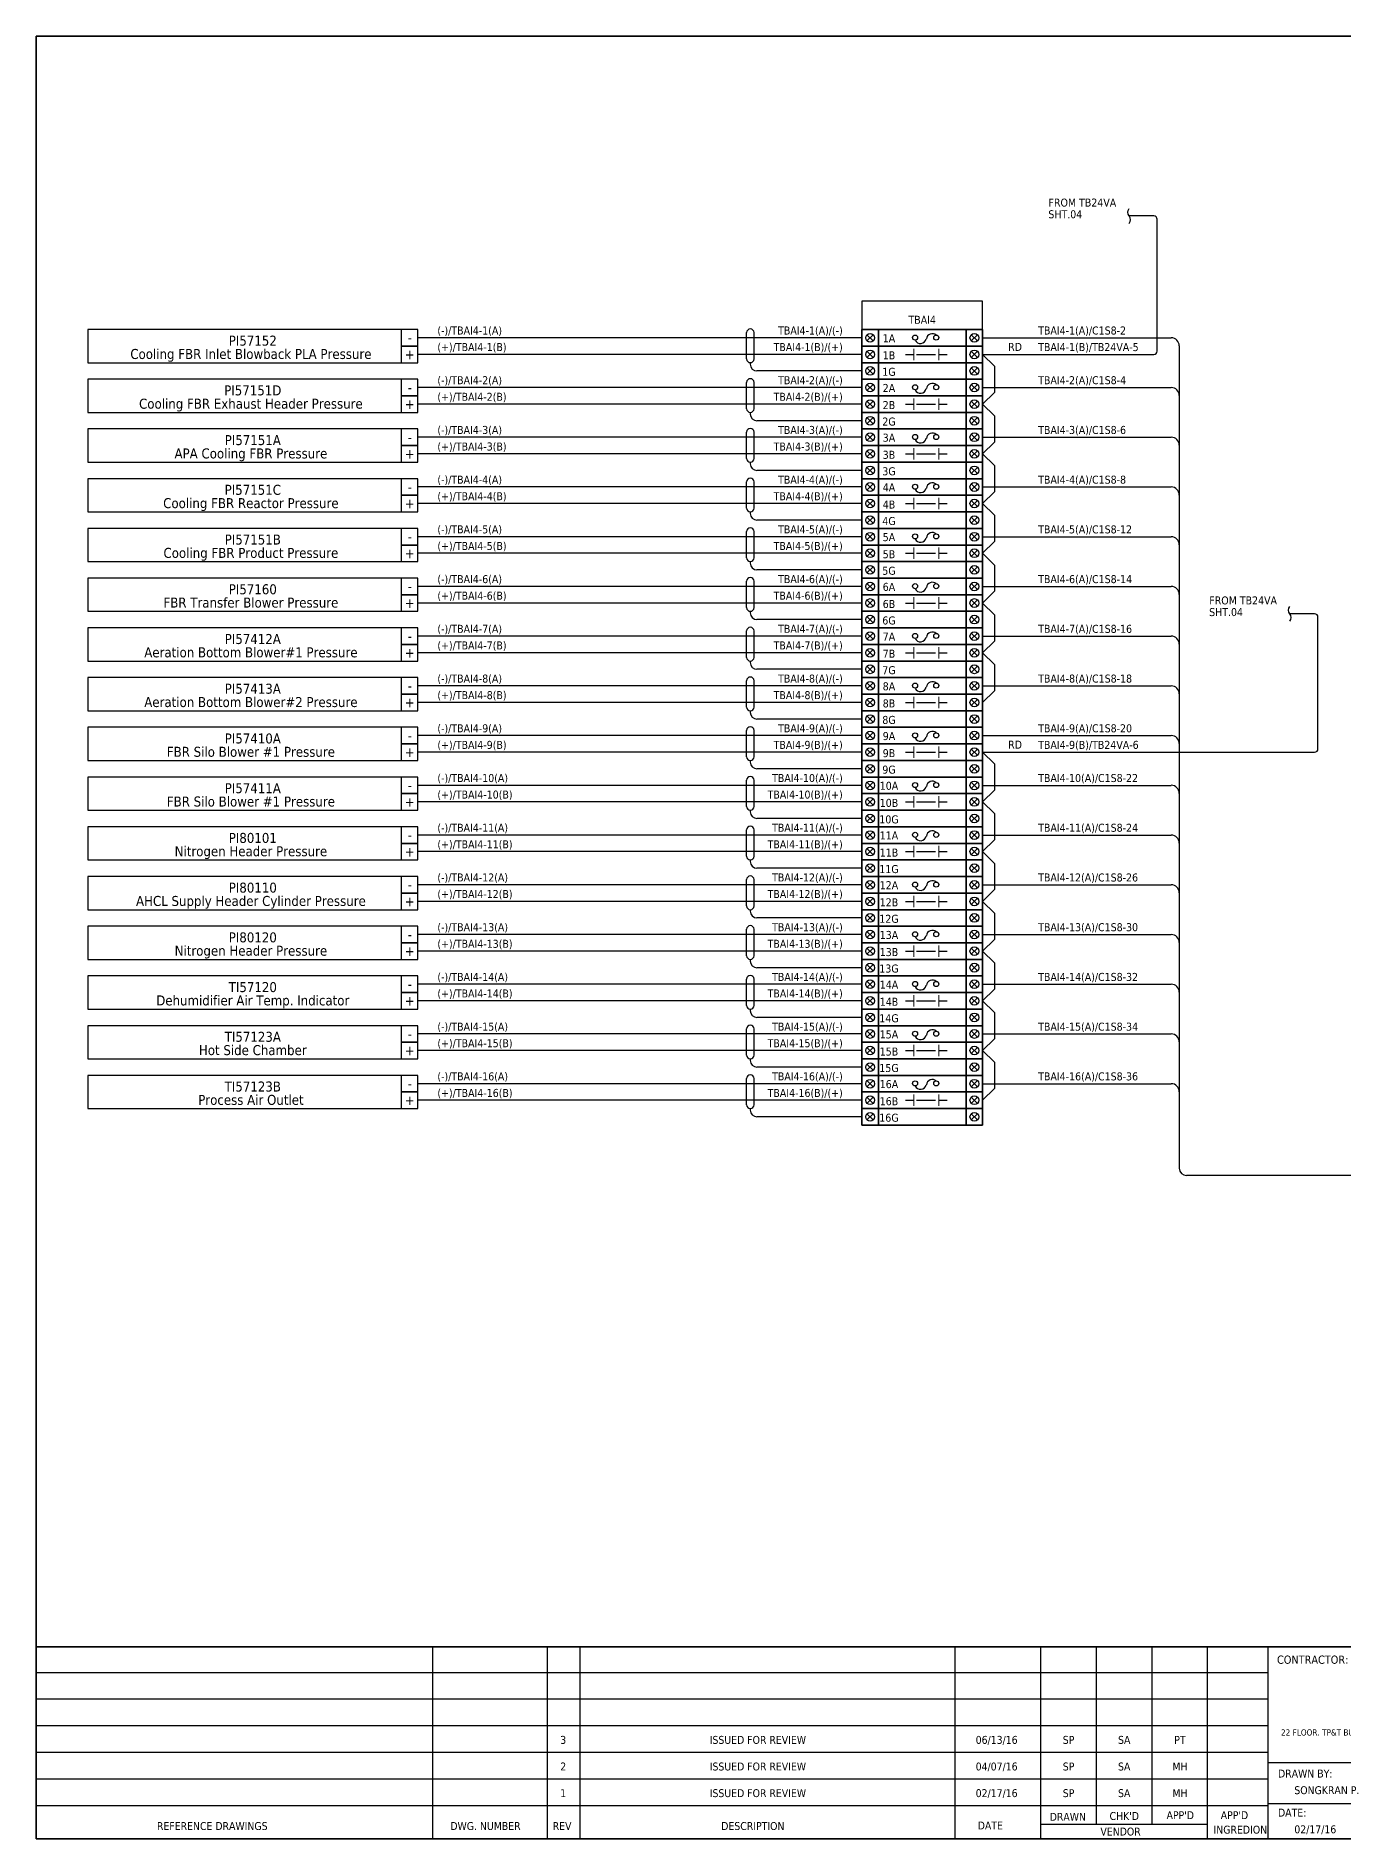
# Model space of a CAD drawing. Header units: millimetres. Extents: x 0 to 1792788, y -13 to 262234.
# Drawn here: x 792796 to 842639, y 184506 to 253193 of the extents above; entities that cross this region are included whole.
import ezdxf
from ezdxf.enums import TextEntityAlignment as Align

# ---------------------------------------------------------------- set-up
doc = ezdxf.new("R2010")
doc.units = ezdxf.units.MM
for name, color, linetype, lineweight in [('GT_1', 9, 'Continuous', 25), ('HELPPOINT', 7, 'Continuous', 25), ('MEMBER', 7, 'Continuous', 25), ('power', 7, 'Continuous', 25)]:
    doc.layers.add(name, color=color, linetype=linetype, lineweight=lineweight)
doc.styles.add('Tahoma', font='')
doc.styles.get('Tahoma').set_extended_font_data('Tahoma')

# ---------------------------------------------------------------- blocks, each defined once
blk = doc.blocks.new('TPA')
at = {"layer": 'GT_1', "color": 4, "ltscale": 25.4}
for p, q in [((14309938, 12749437), (14309938, 12757755)), ((14314900, 12749437), (14314900, 12757755)), ((14316319, 12749437), (14316319, 12757755)), ((14332560, 12749437), (14332560, 12757755)), ((14336263, 12749437), (14336263, 12757755)), ((14338674, 12750067), (14338674, 12757755)), ((14341086, 12750068), (14341086, 12757756)), ((14343490, 12749437), (14343490, 12757755)), ((14346116, 12749437), (14346116, 12757755)), ((14346116, 12756634), (14292753, 12756634)), ((14346116, 12755485), (14292753, 12755485)), ((14346116, 12754332), (14292753, 12754332)), ((14346116, 12753180), (14292753, 12753180)), ((14368833, 12752737), (14346116, 12752737)), ((14346116, 12752028), (14292753, 12752028)), ((14346114, 12750875), (14292753, 12750875)), ((14368833, 12750964), (14346116, 12750964)), ((14343490, 12750067), (14336263, 12750067))]:
    blk.add_line(p, q, dxfattribs=at)
at = {"layer": 'HELPPOINT', "color": 4, "lineweight": 35, "ltscale": 25.4}
for p, q in [((14292753, 12749437), (14292753, 12827491)), ((14292753, 12827491), (14405128, 12827491)), ((14292753, 12749437), (14292753, 12827491)), ((14292753, 12827491), (14405128, 12827491)), ((14405128, 12749437), (14292753, 12749437)), ((14405128, 12749437), (14292753, 12749437))]:
    blk.add_line(p, q, dxfattribs=at)
at = {"layer": 'MEMBER', "color": 4, "lineweight": 35, "ltscale": 25.4}
blk.add_line((14292753, 12757755), (14405128, 12757755), dxfattribs=at)
blk.add_line((14292753, 12757755), (14405128, 12757755), dxfattribs=at)
at = {"color": 4, "insert": (14367280, 12754629), "char_height": 268.15, "attachment_point": 3, "style": 'Tahoma'}
blk.add_mtext('ROCKWELL AUTOMATION THAI CO.,LTD.\\P22 FLOOR. TP&T BUILDING. 1 VIBHAVADEE 19, VIBHAVADEE-RANGSIT RD. CHATUCHAK, CHATUCHAK, BANGKOK 10900 THAILAND\\PTEL +66 (0) 2936-1500 FAX +66 (0) 2936-1511', dxfattribs=at)
at = {"layer": 'MEMBER', "color": 4, "style": 'Tahoma'}
for s, height, p in [('CONTRACTOR:', 356.48, (14346493, 12757021)), ('DRAWN BY:', 342.8, (14346536, 12752097)), ('SONGKRAN P.', 342.77, (14347243, 12751377)), ('REFERENCE DRAWINGS', 342.77, (14297988, 12749826)), ('DWG. NUMBER', 342.77, (14310694, 12749826)), ('REV', 342.8, (14315126, 12749826)), ('DESCRIPTION', 342.77, (14322425, 12749826)), ('DATE', 342.8, (14333532, 12749847)), ('DRAWN', 342.8, (14336649, 12750224)), ("CHK'D", 342.8, (14339241, 12750260)), ("APP'D", 342.8, (14341710, 12750294)), ("APP'D", 342.8, (14344056, 12750294)), ('DATE:', 342.8, (14346536, 12750407)), ('02/17/16', 342.8, (14347243, 12749683)), ('VENDOR', 342.8, (14338846, 12749586)), ('INGREDION', 342.8, (14343744, 12749668))]:
    blk.add_text(s, height=height, dxfattribs=at).set_placement(p)
for s, height, p in [('3', 343, (14315582, 12753726)), ('ISSUED FOR REVIEW', 342.77, (14324013, 12753726)), ('06/13/16', 342.8, (14334352, 12753726)), ('SP', 342.8, (14337466, 12753726)), ('SA', 342.8, (14339877, 12753726)), ('PT', 342.8, (14342288, 12753726)), ('2', 343, (14315582, 12752574)), ('ISSUED FOR REVIEW', 342.77, (14324013, 12752574)), ('04/07/16', 342.8, (14334352, 12752574)), ('SP', 342.8, (14337466, 12752574)), ('SA', 342.8, (14339877, 12752574)), ('MH', 342.8, (14342288, 12752574)), ('1', 343, (14315582, 12751421)), ('ISSUED FOR REVIEW', 342.77, (14324013, 12751421)), ('02/17/16', 342.8, (14334352, 12751421)), ('SP', 342.8, (14337466, 12751421)), ('SA', 342.8, (14339877, 12751421)), ('MH', 342.8, (14342288, 12751421))]:
    blk.add_text(s, height=height, dxfattribs=at).set_placement(p, align=Align.MIDDLE_CENTER)

msp = doc.modelspace()

# ---------------------------------------------------------------- linework, layer by layer
at = {"color": 1, "ltscale": 25.4}
for p, q in [((835397, 246338), (834451, 246338)), ((835524, 241192), (835524, 246211)), ((824697, 241814), (824462, 241579)), ((824462, 241814), (824697, 241579)), ((828436, 241814), (828671, 241579)), ((828671, 241814), (828436, 241579)), ((828869, 241065), (835397, 241065)), ((828869, 241065), (829316, 240619)), ((829316, 240619), (829316, 239617)), ((824697, 239920), (824462, 239685)), ((824462, 239920), (824697, 239685)), ((828436, 239920), (828671, 239685)), ((828671, 239920), (828436, 239685)), ((828869, 239171), (829316, 239617)), ((828869, 239171), (829316, 238724)), ((829316, 238724), (829316, 237723)), ((824697, 238025), (824462, 237790)), ((824462, 238025), (824697, 237790)), ((828436, 238025), (828671, 237790)), ((828671, 238025), (828436, 237790)), ((828869, 237276), (829316, 237723)), ((828869, 237276), (829316, 236830)), ((829316, 236830), (829316, 235828)), ((824697, 236131), (824462, 235896)), ((824462, 236131), (824697, 235896)), ((828436, 236131), (828671, 235896)), ((828671, 236131), (828436, 235896)), ((828869, 235382), (829316, 235828)), ((828869, 235382), (829316, 234935)), ((829316, 234935), (829316, 233934)), ((824697, 234236), (824462, 234001)), ((824462, 234236), (824697, 234001)), ((828436, 234236), (828671, 234001)), ((828671, 234236), (828436, 234001)), ((828869, 233487), (829316, 233934)), ((828869, 233487), (829316, 233041)), ((829316, 233041), (829316, 232039)), ((824697, 232342), (824462, 232107)), ((824462, 232342), (824697, 232107)), ((828436, 232342), (828671, 232107)), ((828671, 232342), (828436, 232107)), ((828869, 231593), (829316, 232039)), ((828869, 231593), (829316, 231146)), ((829316, 231146), (829316, 230145)), ((841523, 231182), (840577, 231182)), ((841650, 226036), (841650, 231055)), ((824697, 230447), (824462, 230212)), ((824462, 230447), (824697, 230212)), ((828436, 230447), (828671, 230212)), ((828671, 230447), (828436, 230212)), ((828869, 229698), (829316, 230145)), ((828869, 229698), (829316, 229252)), ((829316, 229252), (829316, 228250)), ((824697, 228553), (824462, 228318)), ((824462, 228553), (824697, 228318)), ((828436, 228553), (828671, 228318)), ((828671, 228553), (828436, 228318)), ((828869, 227804), (829316, 228250)), ((824697, 226658), (824462, 226423)), ((824462, 226658), (824697, 226423)), ((828436, 226658), (828671, 226423)), ((828671, 226658), (828436, 226423)), ((828869, 225909), (829316, 225463)), ((828869, 225909), (841523, 225909)), ((829316, 225463), (829316, 224462)), ((824697, 224764), (824462, 224529)), ((824462, 224764), (824697, 224529)), ((828436, 224764), (828671, 224529)), ((828671, 224764), (828436, 224529)), ((828869, 224015), (829316, 224462)), ((828869, 224015), (829316, 223568)), ((829316, 223568), (829316, 222567)), ((824697, 222870), (824462, 222635)), ((824462, 222870), (824697, 222635)), ((828436, 222870), (828671, 222635)), ((828671, 222870), (828436, 222635)), ((828869, 222121), (829316, 222567)), ((828869, 222121), (829316, 221674)), ((829316, 221674), (829316, 220673)), ((824697, 220975), (824462, 220740)), ((824462, 220975), (824697, 220740)), ((828436, 220975), (828671, 220740)), ((828671, 220975), (828436, 220740)), ((828869, 220226), (829316, 220673)), ((828869, 220226), (829316, 219780)), ((829316, 219780), (829316, 218778)), ((824697, 219081), (824462, 218846)), ((824462, 219081), (824697, 218846)), ((828436, 219081), (828671, 218846)), ((828671, 219081), (828436, 218846)), ((828869, 218332), (829316, 218778)), ((828869, 218332), (829316, 217885)), ((829316, 217885), (829316, 216884)), ((824697, 217186), (824462, 216951)), ((824462, 217186), (824697, 216951)), ((828436, 217186), (828671, 216951)), ((828671, 217186), (828436, 216951)), ((828869, 216437), (829316, 216884)), ((828869, 216437), (829316, 215991)), ((829316, 215991), (829316, 214989)), ((824697, 215292), (824462, 215057)), ((824462, 215292), (824697, 215057)), ((828436, 215292), (828671, 215057)), ((828671, 215292), (828436, 215057)), ((828869, 214543), (829316, 214989)), ((828869, 214543), (829316, 214096)), ((829316, 214096), (829316, 213095)), ((824697, 213397), (824462, 213162)), ((824462, 213397), (824697, 213162)), ((828436, 213397), (828671, 213162)), ((828671, 213397), (828436, 213162)), ((828869, 212648), (829316, 213095))]:
    msp.add_line(p, q, dxfattribs=at)
at = {"color": 3, "ltscale": 25.4}
for p, q in [((820156, 241894), (820156, 240890)), ((820017, 240750), (820017, 240688)), ((824264, 240434), (820271, 240434)), ((824697, 240551), (824462, 240316)), ((824462, 240551), (824697, 240316)), ((828436, 240551), (828671, 240316)), ((828671, 240551), (828436, 240316)), ((820156, 240000), (820156, 238995)), ((820017, 238855), (820017, 238793)), ((824264, 238539), (820271, 238539)), ((824697, 238657), (824462, 238422)), ((824462, 238657), (824697, 238422)), ((828436, 238657), (828671, 238422)), ((828671, 238657), (828436, 238422)), ((820156, 238105), (820156, 237101)), ((820017, 236961), (820017, 236899)), ((824264, 236645), (820271, 236645)), ((824697, 236762), (824462, 236527)), ((824462, 236762), (824697, 236527)), ((828436, 236762), (828671, 236527)), ((828671, 236762), (828436, 236527)), ((820156, 236211), (820156, 235206)), ((820017, 235066), (820017, 235004)), ((820156, 234316), (820156, 233312)), ((824264, 234750), (820271, 234750)), ((824697, 234868), (824462, 234633)), ((824462, 234868), (824697, 234633)), ((828436, 234868), (828671, 234633)), ((828671, 234868), (828436, 234633)), ((820017, 233172), (820017, 233110)), ((824264, 232856), (820271, 232856)), ((824697, 232973), (824462, 232738)), ((824462, 232973), (824697, 232738)), ((828436, 232973), (828671, 232738)), ((828671, 232973), (828436, 232738)), ((820156, 232422), (820156, 231417)), ((820017, 231277), (820017, 231215)), ((824264, 230961), (820271, 230961)), ((824697, 231079), (824462, 230844)), ((824462, 231079), (824697, 230844)), ((828436, 231079), (828671, 230844)), ((828671, 231079), (828436, 230844)), ((820156, 230527), (820156, 229523)), ((820017, 229383), (820017, 229321)), ((824264, 229067), (820271, 229067)), ((824697, 229184), (824462, 228949)), ((824462, 229184), (824697, 228949)), ((828436, 229184), (828671, 228949)), ((828671, 229184), (828436, 228949)), ((820156, 228633), (820156, 227628)), ((820017, 227489), (820017, 227426)), ((820156, 226739), (820156, 225734)), ((824264, 227172), (820271, 227172)), ((824697, 227290), (824462, 227055)), ((824462, 227290), (824697, 227055)), ((828436, 227290), (828671, 227055)), ((828671, 227290), (828436, 227055)), ((820017, 225594), (820017, 225532)), ((824697, 225395), (824462, 225160)), ((824462, 225395), (824697, 225160)), ((828436, 225395), (828671, 225160)), ((828671, 225395), (828436, 225160)), ((820156, 224844), (820156, 223839)), ((824264, 225278), (820271, 225278)), ((820017, 223700), (820017, 223638)), ((824264, 223384), (820271, 223384)), ((824697, 223501), (824462, 223266)), ((824462, 223501), (824697, 223266)), ((828436, 223501), (828671, 223266)), ((828671, 223501), (828436, 223266)), ((820156, 222950), (820156, 221945)), ((820017, 221805), (820017, 221743)), ((824264, 221489), (820271, 221489)), ((824697, 221607), (824462, 221372)), ((824462, 221607), (824697, 221372)), ((828436, 221607), (828671, 221372)), ((828671, 221607), (828436, 221372)), ((820156, 221055), (820156, 220050)), ((820017, 219911), (820017, 219849)), ((820156, 219161), (820156, 218156)), ((824264, 219595), (820271, 219595)), ((824697, 219712), (824462, 219477)), ((824462, 219712), (824697, 219477)), ((828436, 219712), (828671, 219477)), ((828671, 219712), (828436, 219477)), ((820017, 218016), (820017, 217954)), ((824697, 217818), (824462, 217583)), ((824462, 217818), (824697, 217583)), ((828436, 217818), (828671, 217583)), ((828671, 217818), (828436, 217583)), ((820156, 217266), (820156, 216261)), ((824264, 217700), (820271, 217700)), ((820017, 216122), (820017, 216060)), ((824264, 215806), (820271, 215806)), ((824697, 215923), (824462, 215688)), ((824462, 215923), (824697, 215688)), ((828436, 215923), (828671, 215688)), ((828671, 215923), (828436, 215688)), ((820156, 215372), (820156, 214367)), ((820017, 214227), (820017, 214165)), ((824264, 213911), (820271, 213911)), ((824697, 214029), (824462, 213794)), ((824462, 214029), (824697, 213794)), ((828436, 214029), (828671, 213794)), ((828671, 214029), (828436, 213794)), ((820156, 213477), (820156, 212473)), ((820017, 212333), (820017, 212271)), ((824264, 212017), (820271, 212017)), ((824697, 212134), (824462, 211899)), ((824462, 212134), (824697, 211899)), ((828436, 212134), (828671, 211899)), ((828671, 212134), (828436, 211899))]:
    msp.add_line(p, q, dxfattribs=at)
at = {"color": 4, "ltscale": 25.4}
for p, q in [((824264, 241697), (807347, 241697)), ((828869, 241697), (836058, 241697)), ((836363, 241392), (836363, 210061)), ((824264, 239802), (807347, 239802)), ((828869, 239802), (836058, 239802)), ((824264, 237908), (807347, 237908)), ((828869, 237908), (836058, 237908)), ((824264, 236013), (807347, 236013)), ((828869, 236013), (836058, 236013)), ((824264, 234119), (807347, 234119)), ((828869, 234119), (836058, 234119)), ((824264, 232224), (807347, 232224)), ((828869, 232224), (836058, 232224)), ((824264, 230330), (807347, 230330)), ((828869, 230330), (836058, 230330)), ((824264, 228435), (807347, 228435)), ((828869, 228435), (836058, 228435)), ((824264, 226541), (807347, 226541)), ((828869, 226541), (836058, 226541)), ((824264, 224646), (807347, 224646)), ((828869, 224646), (836058, 224646)), ((824264, 222752), (807347, 222752)), ((828869, 222752), (836058, 222752)), ((824264, 220858), (807347, 220858)), ((828869, 220858), (836058, 220858)), ((824264, 218963), (807347, 218963)), ((828869, 218963), (836058, 218963)), ((824264, 217069), (807347, 217069)), ((828869, 217069), (836058, 217069)), ((824264, 215174), (807347, 215174)), ((828869, 215174), (836058, 215174)), ((824264, 213280), (807347, 213280)), ((828869, 213280), (836058, 213280)), ((865816, 209780), (836644, 209780))]:
    msp.add_line(p, q, dxfattribs=at)
at = {"color": 7, "ltscale": 25.4}
for p, q in [((824697, 241183), (824462, 240948)), ((824462, 241183), (824697, 240948)), ((828436, 241183), (828671, 240948)), ((828671, 241183), (828436, 240948)), ((824264, 241065), (807347, 241065)), ((825930, 241065), (826249, 241065)), ((826349, 241065), (827075, 241065)), ((827203, 241065), (827521, 241065)), ((824264, 239171), (807347, 239171)), ((824697, 239288), (824462, 239053)), ((824462, 239288), (824697, 239053)), ((825930, 239171), (826249, 239171)), ((826349, 239171), (827075, 239171)), ((827203, 239171), (827521, 239171)), ((828436, 239288), (828671, 239053)), ((828671, 239288), (828436, 239053)), ((824264, 237276), (807347, 237276)), ((824697, 237394), (824462, 237159)), ((824462, 237394), (824697, 237159)), ((825930, 237276), (826249, 237276)), ((826349, 237276), (827075, 237276)), ((827203, 237276), (827521, 237276)), ((828436, 237394), (828671, 237159)), ((828671, 237394), (828436, 237159)), ((824264, 235382), (807347, 235382)), ((824697, 235499), (824462, 235264)), ((824462, 235499), (824697, 235264)), ((825930, 235382), (826249, 235382)), ((826349, 235382), (827075, 235382)), ((827203, 235382), (827521, 235382)), ((828436, 235499), (828671, 235264)), ((828671, 235499), (828436, 235264)), ((824697, 233605), (824462, 233370)), ((824462, 233605), (824697, 233370)), ((828436, 233605), (828671, 233370)), ((828671, 233605), (828436, 233370)), ((824264, 233487), (807347, 233487)), ((825930, 233487), (826249, 233487)), ((826349, 233487), (827075, 233487)), ((827203, 233487), (827521, 233487)), ((824264, 231593), (807347, 231593)), ((824697, 231710), (824462, 231475)), ((824462, 231710), (824697, 231475)), ((825930, 231593), (826249, 231593)), ((826349, 231593), (827075, 231593)), ((827203, 231593), (827521, 231593)), ((828436, 231710), (828671, 231475)), ((828671, 231710), (828436, 231475)), ((824264, 229698), (807347, 229698)), ((824697, 229816), (824462, 229581)), ((824462, 229816), (824697, 229581)), ((825930, 229698), (826249, 229698)), ((826349, 229698), (827075, 229698)), ((827203, 229698), (827521, 229698)), ((828436, 229816), (828671, 229581)), ((828671, 229816), (828436, 229581)), ((824264, 227804), (807347, 227804)), ((824697, 227921), (824462, 227686)), ((824462, 227921), (824697, 227686)), ((825930, 227804), (826249, 227804)), ((826349, 227804), (827075, 227804)), ((827203, 227804), (827521, 227804)), ((828436, 227921), (828671, 227686)), ((828671, 227921), (828436, 227686)), ((824697, 226027), (824462, 225792)), ((824462, 226027), (824697, 225792)), ((828436, 226027), (828671, 225792)), ((828671, 226027), (828436, 225792)), ((824264, 225909), (807347, 225909)), ((825930, 225909), (826249, 225909)), ((826349, 225909), (827075, 225909)), ((827203, 225909), (827521, 225909)), ((824264, 224015), (807347, 224015)), ((824697, 224132), (824462, 223897)), ((824462, 224132), (824697, 223897)), ((825930, 224015), (826249, 224015)), ((826349, 224015), (827075, 224015)), ((827203, 224015), (827521, 224015)), ((828436, 224132), (828671, 223897)), ((828671, 224132), (828436, 223897)), ((824264, 222121), (807347, 222121)), ((824697, 222238), (824462, 222003)), ((824462, 222238), (824697, 222003)), ((825930, 222121), (826249, 222121)), ((826349, 222121), (827075, 222121)), ((827203, 222121), (827521, 222121)), ((828436, 222238), (828671, 222003)), ((828671, 222238), (828436, 222003)), ((824264, 220226), (807347, 220226)), ((824697, 220344), (824462, 220109)), ((824462, 220344), (824697, 220109)), ((825930, 220226), (826249, 220226)), ((826349, 220226), (827075, 220226)), ((827203, 220226), (827521, 220226)), ((828436, 220344), (828671, 220109)), ((828671, 220344), (828436, 220109)), ((824697, 218449), (824462, 218214)), ((824462, 218449), (824697, 218214)), ((828436, 218449), (828671, 218214)), ((828671, 218449), (828436, 218214)), ((824264, 218332), (807347, 218332)), ((825930, 218332), (826249, 218332)), ((826349, 218332), (827075, 218332)), ((827203, 218332), (827521, 218332)), ((824264, 216437), (807347, 216437)), ((824697, 216555), (824462, 216320)), ((824462, 216555), (824697, 216320)), ((825930, 216437), (826249, 216437)), ((826349, 216437), (827075, 216437)), ((827203, 216437), (827521, 216437)), ((828436, 216555), (828671, 216320)), ((828671, 216555), (828436, 216320)), ((824264, 214543), (807347, 214543)), ((824697, 214660), (824462, 214425)), ((824462, 214660), (824697, 214425)), ((825930, 214543), (826249, 214543)), ((826349, 214543), (827075, 214543)), ((827203, 214543), (827521, 214543)), ((828436, 214660), (828671, 214425)), ((828671, 214660), (828436, 214425)), ((824264, 212648), (807347, 212648)), ((824697, 212766), (824462, 212531)), ((824462, 212766), (824697, 212531)), ((825930, 212648), (826249, 212648)), ((826349, 212648), (827075, 212648)), ((827203, 212648), (827521, 212648)), ((828436, 212766), (828671, 212531)), ((828671, 212766), (828436, 212531))]:
    msp.add_line(p, q, dxfattribs=at)
at = {"color": 7, "lineweight": 9, "ltscale": 25.4}
for p, q in [((826249, 240848), (826249, 241282)), ((827203, 240848), (827203, 241282)), ((826249, 238954), (826249, 239387)), ((827203, 238954), (827203, 239387)), ((826249, 237060), (826249, 237493)), ((827203, 237060), (827203, 237493)), ((826249, 235165), (826249, 235599)), ((827203, 235165), (827203, 235599)), ((826249, 233271), (826249, 233704)), ((827203, 233271), (827203, 233704)), ((826249, 231376), (826249, 231810)), ((827203, 231376), (827203, 231810)), ((826249, 229482), (826249, 229915)), ((827203, 229482), (827203, 229915)), ((826249, 227587), (826249, 228021)), ((827203, 227587), (827203, 228021)), ((826249, 225693), (826249, 226126)), ((827203, 225693), (827203, 226126)), ((826249, 223798), (826249, 224232)), ((827203, 223798), (827203, 224232)), ((826249, 221904), (826249, 222337)), ((827203, 221904), (827203, 222337)), ((826249, 220009), (826249, 220443)), ((827203, 220009), (827203, 220443)), ((826249, 218115), (826249, 218548)), ((827203, 218115), (827203, 218548)), ((826249, 216220), (826249, 216654)), ((827203, 216220), (827203, 216654)), ((826249, 214326), (826249, 214759)), ((827203, 214326), (827203, 214759)), ((826249, 212431), (826249, 212865)), ((827203, 212431), (827203, 212865))]:
    msp.add_line(p, q, dxfattribs=at)
at = {"color": 1, "ltscale": 25.4}
for points in [[(834451, 246056, 0.351), (834451, 246338, -0.351), (834451, 246620, 2.081666)], [(840577, 230901, 0.351), (840577, 231182, -0.351), (840577, 231464, 2.081666)]]:
    msp.add_lwpolyline(points, format="xyb", dxfattribs=at)
at = {"color": 4, "ltscale": 25.4}
msp.add_lwpolyline([(824264, 242012), (828869, 242012), (828869, 243091), (824264, 243091)], close=True, dxfattribs=at)
at = {"color": 2, "ltscale": 25.4}
for points in [[(794766, 240749), (807347, 240749), (807347, 242012), (794766, 242012)], [(794766, 238855), (807347, 238855), (807347, 240118), (794766, 240118)], [(794766, 236961), (807347, 236961), (807347, 238223), (794766, 238223)], [(794766, 235066), (807347, 235066), (807347, 236329), (794766, 236329)], [(794766, 233172), (807347, 233172), (807347, 234435), (794766, 234435)], [(794766, 231277), (807347, 231277), (807347, 232540), (794766, 232540)], [(794766, 229383), (807347, 229383), (807347, 230646), (794766, 230646)], [(794766, 227488), (807347, 227488), (807347, 228751), (794766, 228751)], [(794766, 225594), (807347, 225594), (807347, 226857), (794766, 226857)], [(794766, 223699), (807347, 223699), (807347, 224962), (794766, 224962)], [(794766, 221805), (807347, 221805), (807347, 223068), (794766, 223068)], [(794766, 219910), (807347, 219910), (807347, 221173), (794766, 221173)], [(794766, 218016), (807347, 218016), (807347, 219279), (794766, 219279)], [(794766, 216121), (807347, 216121), (807347, 217384), (794766, 217384)], [(794766, 214227), (807347, 214227), (807347, 215490), (794766, 215490)], [(794766, 212332), (807347, 212332), (807347, 213595), (794766, 213595)]]:
    msp.add_lwpolyline(points, close=True, dxfattribs=at)
at = {"color": 7, "ltscale": 25.4}
for points in [[(806715, 241381), (807347, 241381), (807347, 242012), (806715, 242012)], [(806715, 240749), (807347, 240749), (807347, 241381), (806715, 241381)], [(824264, 240749), (824895, 240749), (824895, 241381), (824264, 241381)], [(824895, 240749), (828238, 240749), (828238, 241381), (824895, 241381)], [(828238, 240749), (828869, 240749), (828869, 241381), (828238, 241381)], [(806715, 239486), (807347, 239486), (807347, 240118), (806715, 240118)], [(806715, 238855), (807347, 238855), (807347, 239486), (806715, 239486)], [(824264, 238855), (824895, 238855), (824895, 239486), (824264, 239486)], [(824895, 238855), (828238, 238855), (828238, 239486), (824895, 239486)], [(828238, 238855), (828869, 238855), (828869, 239486), (828238, 239486)], [(806715, 237592), (807347, 237592), (807347, 238223), (806715, 238223)], [(806715, 236961), (807347, 236961), (807347, 237592), (806715, 237592)], [(824264, 236961), (824895, 236961), (824895, 237592), (824264, 237592)], [(824895, 236961), (828238, 236961), (828238, 237592), (824895, 237592)], [(828238, 236961), (828869, 236961), (828869, 237592), (828238, 237592)], [(806715, 235698), (807347, 235698), (807347, 236329), (806715, 236329)], [(806715, 235066), (807347, 235066), (807347, 235698), (806715, 235698)], [(824264, 235066), (824895, 235066), (824895, 235698), (824264, 235698)], [(824895, 235066), (828238, 235066), (828238, 235698), (824895, 235698)], [(828238, 235066), (828869, 235066), (828869, 235698), (828238, 235698)], [(806715, 233803), (807347, 233803), (807347, 234435), (806715, 234435)], [(806715, 233172), (807347, 233172), (807347, 233803), (806715, 233803)], [(824264, 233172), (824895, 233172), (824895, 233803), (824264, 233803)], [(824895, 233172), (828238, 233172), (828238, 233803), (824895, 233803)], [(828238, 233172), (828869, 233172), (828869, 233803), (828238, 233803)], [(806715, 231909), (807347, 231909), (807347, 232540), (806715, 232540)], [(806715, 231277), (807347, 231277), (807347, 231909), (806715, 231909)], [(824264, 231277), (824895, 231277), (824895, 231909), (824264, 231909)], [(824895, 231277), (828238, 231277), (828238, 231909), (824895, 231909)], [(828238, 231277), (828869, 231277), (828869, 231909), (828238, 231909)], [(806715, 230014), (807347, 230014), (807347, 230646), (806715, 230646)], [(806715, 229383), (807347, 229383), (807347, 230014), (806715, 230014)], [(824264, 229383), (824895, 229383), (824895, 230014), (824264, 230014)], [(824895, 229383), (828238, 229383), (828238, 230014), (824895, 230014)], [(828238, 229383), (828869, 229383), (828869, 230014), (828238, 230014)], [(806715, 228120), (807347, 228120), (807347, 228751), (806715, 228751)], [(806715, 227488), (807347, 227488), (807347, 228120), (806715, 228120)], [(824264, 227488), (824895, 227488), (824895, 228120), (824264, 228120)], [(824895, 227488), (828238, 227488), (828238, 228120), (824895, 228120)], [(828238, 227488), (828869, 227488), (828869, 228120), (828238, 228120)], [(806715, 226225), (807347, 226225), (807347, 226857), (806715, 226857)], [(806715, 225594), (807347, 225594), (807347, 226225), (806715, 226225)], [(824264, 225594), (824895, 225594), (824895, 226225), (824264, 226225)], [(824895, 225594), (828238, 225594), (828238, 226225), (824895, 226225)], [(828238, 225594), (828869, 225594), (828869, 226225), (828238, 226225)], [(806715, 224331), (807347, 224331), (807347, 224962), (806715, 224962)], [(806715, 223699), (807347, 223699), (807347, 224331), (806715, 224331)], [(824264, 223699), (824895, 223699), (824895, 224331), (824264, 224331)], [(824895, 223699), (828238, 223699), (828238, 224331), (824895, 224331)], [(828238, 223699), (828869, 223699), (828869, 224331), (828238, 224331)], [(806715, 222436), (807347, 222436), (807347, 223068), (806715, 223068)], [(806715, 221805), (807347, 221805), (807347, 222436), (806715, 222436)], [(824264, 221805), (824895, 221805), (824895, 222436), (824264, 222436)], [(824895, 221805), (828238, 221805), (828238, 222436), (824895, 222436)], [(828238, 221805), (828869, 221805), (828869, 222436), (828238, 222436)], [(806715, 220542), (807347, 220542), (807347, 221173), (806715, 221173)], [(806715, 219910), (807347, 219910), (807347, 220542), (806715, 220542)], [(824264, 219910), (824895, 219910), (824895, 220542), (824264, 220542)], [(824895, 219910), (828238, 219910), (828238, 220542), (824895, 220542)], [(828238, 219910), (828869, 219910), (828869, 220542), (828238, 220542)], [(806715, 218647), (807347, 218647), (807347, 219279), (806715, 219279)], [(806715, 218016), (807347, 218016), (807347, 218647), (806715, 218647)], [(824264, 218016), (824895, 218016), (824895, 218647), (824264, 218647)], [(824895, 218016), (828238, 218016), (828238, 218647), (824895, 218647)], [(828238, 218016), (828869, 218016), (828869, 218647), (828238, 218647)], [(806715, 216753), (807347, 216753), (807347, 217384), (806715, 217384)], [(806715, 216121), (807347, 216121), (807347, 216753), (806715, 216753)], [(824264, 216121), (824895, 216121), (824895, 216753), (824264, 216753)], [(824895, 216121), (828238, 216121), (828238, 216753), (824895, 216753)], [(828238, 216121), (828869, 216121), (828869, 216753), (828238, 216753)], [(806715, 214858), (807347, 214858), (807347, 215490), (806715, 215490)], [(806715, 214227), (807347, 214227), (807347, 214858), (806715, 214858)], [(824264, 214227), (824895, 214227), (824895, 214858), (824264, 214858)], [(824895, 214227), (828238, 214227), (828238, 214858), (824895, 214858)], [(828238, 214227), (828869, 214227), (828869, 214858), (828238, 214858)], [(806715, 212964), (807347, 212964), (807347, 213595), (806715, 213595)], [(806715, 212332), (807347, 212332), (807347, 212964), (806715, 212964)], [(824264, 212332), (824895, 212332), (824895, 212964), (824264, 212964)], [(824895, 212332), (828238, 212332), (828238, 212964), (824895, 212964)], [(828238, 212332), (828869, 212332), (828869, 212964), (828238, 212964)]]:
    msp.add_lwpolyline(points, close=True, dxfattribs=at)
at = {"color": 3, "ltscale": 25.4}
for points in [[(819877, 240890), (819877, 240890), (819877, 241894)], [(819877, 238995), (819877, 238995), (819877, 240000)], [(819877, 237101), (819877, 237101), (819877, 238105)], [(819877, 235206), (819877, 235206), (819877, 236211)], [(819877, 233312), (819877, 233312), (819877, 234316)], [(819877, 231417), (819877, 231417), (819877, 232422)], [(819877, 229523), (819877, 229523), (819877, 230527)], [(819877, 227628), (819877, 227628), (819877, 228633)], [(819877, 225734), (819877, 225734), (819877, 226739)], [(819877, 223839), (819877, 223839), (819877, 224844)], [(819877, 221945), (819877, 221945), (819877, 222950)], [(819877, 220050), (819877, 220050), (819877, 221055)], [(819877, 218156), (819877, 218156), (819877, 219161)], [(819877, 216261), (819877, 216261), (819877, 217266)], [(819877, 214367), (819877, 214367), (819877, 215372)], [(819877, 212473), (819877, 212473), (819877, 213477)]]:
    msp.add_lwpolyline(points, dxfattribs=at)
at = {"color": 1, "ltscale": 25.4}
for points in [[(824264, 241381), (824895, 241381), (824895, 242012), (824264, 242012)], [(824895, 241381), (828238, 241381), (828238, 242012), (824895, 242012)], [(828238, 241381), (828869, 241381), (828869, 242012), (828238, 242012)], [(824264, 239486), (824895, 239486), (824895, 240118), (824264, 240118)], [(824895, 239486), (828238, 239486), (828238, 240118), (824895, 240118)], [(828238, 239486), (828869, 239486), (828869, 240118), (828238, 240118)], [(824264, 237592), (824895, 237592), (824895, 238223), (824264, 238223)], [(824895, 237592), (828238, 237592), (828238, 238223), (824895, 238223)], [(828238, 237592), (828869, 237592), (828869, 238223), (828238, 238223)], [(824264, 235698), (824895, 235698), (824895, 236329), (824264, 236329)], [(824895, 235698), (828238, 235698), (828238, 236329), (824895, 236329)], [(828238, 235698), (828869, 235698), (828869, 236329), (828238, 236329)], [(824264, 233803), (824895, 233803), (824895, 234435), (824264, 234435)], [(824895, 233803), (828238, 233803), (828238, 234435), (824895, 234435)], [(828238, 233803), (828869, 233803), (828869, 234435), (828238, 234435)], [(824264, 231909), (824895, 231909), (824895, 232540), (824264, 232540)], [(824895, 231909), (828238, 231909), (828238, 232540), (824895, 232540)], [(828238, 231909), (828869, 231909), (828869, 232540), (828238, 232540)], [(824264, 230014), (824895, 230014), (824895, 230646), (824264, 230646)], [(824895, 230014), (828238, 230014), (828238, 230646), (824895, 230646)], [(828238, 230014), (828869, 230014), (828869, 230646), (828238, 230646)], [(824264, 228120), (824895, 228120), (824895, 228751), (824264, 228751)], [(824895, 228120), (828238, 228120), (828238, 228751), (824895, 228751)], [(828238, 228120), (828869, 228120), (828869, 228751), (828238, 228751)], [(824264, 226225), (824895, 226225), (824895, 226857), (824264, 226857)], [(824895, 226225), (828238, 226225), (828238, 226857), (824895, 226857)], [(828238, 226225), (828869, 226225), (828869, 226857), (828238, 226857)], [(824264, 224331), (824895, 224331), (824895, 224962), (824264, 224962)], [(824895, 224331), (828238, 224331), (828238, 224962), (824895, 224962)], [(828238, 224331), (828869, 224331), (828869, 224962), (828238, 224962)], [(824264, 222436), (824895, 222436), (824895, 223068), (824264, 223068)], [(824895, 222436), (828238, 222436), (828238, 223068), (824895, 223068)], [(828238, 222436), (828869, 222436), (828869, 223068), (828238, 223068)], [(824264, 220542), (824895, 220542), (824895, 221173), (824264, 221173)], [(824895, 220542), (828238, 220542), (828238, 221173), (824895, 221173)], [(828238, 220542), (828869, 220542), (828869, 221173), (828238, 221173)], [(824264, 218647), (824895, 218647), (824895, 219279), (824264, 219279)], [(824895, 218647), (828238, 218647), (828238, 219279), (824895, 219279)], [(828238, 218647), (828869, 218647), (828869, 219279), (828238, 219279)], [(824264, 216753), (824895, 216753), (824895, 217384), (824264, 217384)], [(824895, 216753), (828238, 216753), (828238, 217384), (824895, 217384)], [(828238, 216753), (828869, 216753), (828869, 217384), (828238, 217384)], [(824264, 214858), (824895, 214858), (824895, 215490), (824264, 215490)], [(824895, 214858), (828238, 214858), (828238, 215490), (824895, 215490)], [(828238, 214858), (828869, 214858), (828869, 215490), (828238, 215490)], [(824264, 212964), (824895, 212964), (824895, 213595), (824264, 213595)], [(824895, 212964), (828238, 212964), (828238, 213595), (824895, 213595)], [(828238, 212964), (828869, 212964), (828869, 213595), (828238, 213595)]]:
    msp.add_lwpolyline(points, close=True, dxfattribs=at)
at = {"color": 7, "lineweight": 30, "ltscale": 25.4}
for points in [[(824264, 242012), (828869, 242012), (828869, 240118), (824264, 240118), (824264, 242012)], [(824264, 240118), (828869, 240118), (828869, 238223), (824264, 238223), (824264, 240118)], [(824264, 238223), (828869, 238223), (828869, 236329), (824264, 236329), (824264, 238223)], [(824264, 236329), (828869, 236329), (828869, 234435), (824264, 234435), (824264, 236329)], [(824264, 234435), (828869, 234435), (828869, 232540), (824264, 232540), (824264, 234435)], [(824264, 232540), (828869, 232540), (828869, 230646), (824264, 230646), (824264, 232540)], [(824264, 230646), (828869, 230646), (828869, 228751), (824264, 228751), (824264, 230646)], [(824264, 228751), (828869, 228751), (828869, 226857), (824264, 226857), (824264, 228751)], [(824264, 226857), (828869, 226857), (828869, 224962), (824264, 224962), (824264, 226857)], [(824264, 224962), (828869, 224962), (828869, 223068), (824264, 223068), (824264, 224962)], [(824264, 223068), (828869, 223068), (828869, 221173), (824264, 221173), (824264, 223068)], [(824264, 221173), (828869, 221173), (828869, 219279), (824264, 219279), (824264, 221173)], [(824264, 219279), (828869, 219279), (828869, 217384), (824264, 217384), (824264, 219279)], [(824264, 217384), (828869, 217384), (828869, 215490), (824264, 215490), (824264, 217384)], [(824264, 215490), (828869, 215490), (828869, 213595), (824264, 213595), (824264, 215490)], [(824264, 213595), (828869, 213595), (828869, 211701), (824264, 211701), (824264, 213595)]]:
    msp.add_lwpolyline(points, dxfattribs=at)
at = {"color": 3, "ltscale": 25.4}
for points in [[(824264, 240118), (824895, 240118), (824895, 240749), (824264, 240749)], [(824895, 240118), (828238, 240118), (828238, 240749), (824895, 240749)], [(828238, 240118), (828869, 240118), (828869, 240749), (828238, 240749)], [(824264, 238223), (824895, 238223), (824895, 238855), (824264, 238855)], [(824895, 238223), (828238, 238223), (828238, 238855), (824895, 238855)], [(828238, 238223), (828869, 238223), (828869, 238855), (828238, 238855)], [(824264, 236329), (824895, 236329), (824895, 236961), (824264, 236961)], [(824895, 236329), (828238, 236329), (828238, 236961), (824895, 236961)], [(828238, 236329), (828869, 236329), (828869, 236961), (828238, 236961)], [(824264, 234435), (824895, 234435), (824895, 235066), (824264, 235066)], [(824895, 234435), (828238, 234435), (828238, 235066), (824895, 235066)], [(828238, 234435), (828869, 234435), (828869, 235066), (828238, 235066)], [(824264, 232540), (824895, 232540), (824895, 233172), (824264, 233172)], [(824895, 232540), (828238, 232540), (828238, 233172), (824895, 233172)], [(828238, 232540), (828869, 232540), (828869, 233172), (828238, 233172)], [(824264, 230646), (824895, 230646), (824895, 231277), (824264, 231277)], [(824895, 230646), (828238, 230646), (828238, 231277), (824895, 231277)], [(828238, 230646), (828869, 230646), (828869, 231277), (828238, 231277)], [(824264, 228751), (824895, 228751), (824895, 229383), (824264, 229383)], [(824895, 228751), (828238, 228751), (828238, 229383), (824895, 229383)], [(828238, 228751), (828869, 228751), (828869, 229383), (828238, 229383)], [(824264, 226857), (824895, 226857), (824895, 227488), (824264, 227488)], [(824895, 226857), (828238, 226857), (828238, 227488), (824895, 227488)], [(828238, 226857), (828869, 226857), (828869, 227488), (828238, 227488)], [(824264, 224962), (824895, 224962), (824895, 225594), (824264, 225594)], [(824895, 224962), (828238, 224962), (828238, 225594), (824895, 225594)], [(828238, 224962), (828869, 224962), (828869, 225594), (828238, 225594)], [(824264, 223068), (824895, 223068), (824895, 223699), (824264, 223699)], [(824895, 223068), (828238, 223068), (828238, 223699), (824895, 223699)], [(828238, 223068), (828869, 223068), (828869, 223699), (828238, 223699)], [(824264, 221173), (824895, 221173), (824895, 221805), (824264, 221805)], [(824895, 221173), (828238, 221173), (828238, 221805), (824895, 221805)], [(828238, 221173), (828869, 221173), (828869, 221805), (828238, 221805)], [(824264, 219279), (824895, 219279), (824895, 219910), (824264, 219910)], [(824895, 219279), (828238, 219279), (828238, 219910), (824895, 219910)], [(828238, 219279), (828869, 219279), (828869, 219910), (828238, 219910)], [(824264, 217384), (824895, 217384), (824895, 218016), (824264, 218016)], [(824895, 217384), (828238, 217384), (828238, 218016), (824895, 218016)], [(828238, 217384), (828869, 217384), (828869, 218016), (828238, 218016)], [(824264, 215490), (824895, 215490), (824895, 216121), (824264, 216121)], [(824895, 215490), (828238, 215490), (828238, 216121), (824895, 216121)], [(828238, 215490), (828869, 215490), (828869, 216121), (828238, 216121)], [(824264, 213595), (824895, 213595), (824895, 214227), (824264, 214227)], [(824895, 213595), (828238, 213595), (828238, 214227), (824895, 214227)], [(828238, 213595), (828869, 213595), (828869, 214227), (828238, 214227)], [(824264, 211701), (824895, 211701), (824895, 212332), (824264, 212332)], [(824895, 211701), (828238, 211701), (828238, 212332), (824895, 212332)], [(828238, 211701), (828869, 211701), (828869, 212332), (828238, 212332)]]:
    msp.add_lwpolyline(points, close=True, dxfattribs=at)
at = {"color": 1, "ltscale": 25.4}
for centre in [(824579, 241697), (828554, 241697), (824579, 239802), (828554, 239802), (824579, 237908), (828554, 237908), (824579, 236013), (828554, 236013), (824579, 234119), (828554, 234119), (824579, 232224), (828554, 232224), (824579, 230330), (828554, 230330), (824579, 228435), (828554, 228435), (824579, 226541), (828554, 226541), (824579, 224646), (828554, 224646), (824579, 222752), (828554, 222752), (824579, 220858), (828554, 220858), (824579, 218963), (828554, 218963), (824579, 217069), (828554, 217069), (824579, 215174), (828554, 215174), (824579, 213280), (828554, 213280)]:
    msp.add_circle(centre, 166, dxfattribs=at)
at = {"color": 7, "ltscale": 25.4}
for centre in [(824579, 241065), (828554, 241065), (824579, 239171), (828554, 239171), (824579, 237276), (828554, 237276), (824579, 235382), (828554, 235382), (824579, 233487), (828554, 233487), (824579, 231593), (828554, 231593), (824579, 229698), (828554, 229698), (824579, 227804), (828554, 227804), (824579, 225909), (828554, 225909), (824579, 224015), (828554, 224015), (824579, 222121), (828554, 222121), (824579, 220226), (828554, 220226), (824579, 218332), (828554, 218332), (824579, 216437), (828554, 216437), (824579, 214543), (828554, 214543), (824579, 212648), (828554, 212648)]:
    msp.add_circle(centre, 166, dxfattribs=at)
at = {"color": 3, "ltscale": 25.4}
for centre in [(824579, 240434), (828554, 240434), (824579, 238539), (828554, 238539), (824579, 236645), (828554, 236645), (824579, 234750), (828554, 234750), (824579, 232856), (828554, 232856), (824579, 230961), (828554, 230961), (824579, 229067), (828554, 229067), (824579, 227172), (828554, 227172), (824579, 225278), (828554, 225278), (824579, 223384), (828554, 223384), (824579, 221489), (828554, 221489), (824579, 219595), (828554, 219595), (824579, 217700), (828554, 217700), (824579, 215806), (828554, 215806), (824579, 213911), (828554, 213911), (824579, 212017), (828554, 212017)]:
    msp.add_circle(centre, 166, dxfattribs=at)
at = {"color": 1, "ltscale": 25.4}
for centre, start, end in [((835397, 246211), 0, 90), ((835397, 241192), 270, 0), ((841523, 231055), 0, 90), ((841523, 226036), 270, 0)]:
    msp.add_arc(centre, 127, start, end, dxfattribs=at)
at = {"color": 3, "ltscale": 25.4}
for centre, radius, start, end in [((820017, 241894), 140, 0, 180), ((820017, 240890), 140, 180, 0), ((820271, 240688), 254, 180, 270), ((820017, 240000), 140, 0, 180), ((820017, 238995), 140, 180, 0), ((820271, 238793), 254, 180, 270), ((820017, 238105), 140, 0, 180), ((820017, 237101), 140, 180, 0), ((820017, 236211), 140, 0, 180), ((820271, 236899), 254, 180, 270), ((820017, 235206), 140, 180, 0), ((820271, 235004), 254, 180, 270), ((820017, 234316), 140, 0, 180), ((820017, 233312), 140, 180, 0), ((820271, 233110), 254, 180, 270), ((820017, 232422), 140, 0, 180), ((820017, 231417), 140, 180, 0), ((820271, 231215), 254, 180, 270), ((820017, 230527), 140, 0, 180), ((820017, 229523), 140, 180, 0), ((820017, 228633), 140, 0, 180), ((820271, 229321), 254, 180, 270), ((820017, 227628), 140, 180, 0), ((820271, 227426), 254, 180, 270), ((820017, 226739), 140, 0, 180), ((820017, 225734), 140, 180, 0), ((820271, 225532), 254, 180, 270), ((820017, 224844), 140, 0, 180), ((820017, 223839), 140, 180, 0), ((820271, 223638), 254, 180, 270), ((820017, 222950), 140, 0, 180), ((820017, 221945), 140, 180, 0), ((820017, 221055), 140, 0, 180), ((820271, 221743), 254, 180, 270), ((820017, 220050), 140, 180, 0), ((820271, 219849), 254, 180, 270), ((820017, 219161), 140, 0, 180), ((820017, 218156), 140, 180, 0), ((820271, 217954), 254, 180, 270), ((820017, 217266), 140, 0, 180), ((820017, 216261), 140, 180, 0), ((820271, 216060), 254, 180, 270), ((820017, 215372), 140, 0, 180), ((820017, 214367), 140, 180, 0), ((820017, 213477), 140, 0, 180), ((820271, 214165), 254, 180, 270), ((820017, 212473), 140, 180, 0), ((820271, 212271), 254, 180, 270)]:
    msp.add_arc(centre, radius, start, end, dxfattribs=at)
at = {"color": 4, "ltscale": 25.4}
for centre, radius, start, end in [((836058, 241392), 305, 0, 90), ((836058, 239497), 305, 0, 90), ((836058, 237603), 305, 0, 90), ((836058, 235708), 305, 0, 90), ((836058, 233814), 305, 0, 90), ((836058, 231920), 305, 0, 90), ((836058, 230025), 305, 0, 90), ((836058, 228131), 305, 0, 90), ((836058, 226236), 305, 0, 90), ((836058, 224342), 305, 0, 90), ((836058, 222447), 305, 0, 90), ((836058, 220553), 305, 0, 90), ((836058, 218658), 305, 0, 90), ((836058, 216764), 305, 0, 90), ((836058, 214869), 305, 0, 90), ((836058, 212975), 305, 0, 90), ((836644, 210061), 281, 180.00018, 270.00001), ((836644, 210061), 281, 180, 270)]:
    msp.add_arc(centre, radius, start, end, dxfattribs=at)
at = {"layer": 'power', "color": 1, "ltscale": 25.4}
for centre in [(826294, 241706), (827104, 241706), (826294, 239812), (827104, 239812), (826294, 237918), (827104, 237918), (826294, 236023), (827104, 236023), (826294, 234129), (827104, 234129), (826294, 232234), (827104, 232234), (826294, 230340), (827104, 230340), (826294, 228445), (827104, 228445), (826294, 226551), (827104, 226551), (826294, 224656), (827104, 224656), (826294, 222762), (827104, 222762), (826294, 220867), (827104, 220867), (826294, 218973), (827104, 218973), (826294, 217078), (827104, 217078), (826294, 215184), (827104, 215184), (826294, 213289), (827104, 213289)]:
    msp.add_circle(centre, 96.7, dxfattribs=at)
for centre, radius, start, end in [((826957, 241620), 235, 51.13092, 171.32538), ((826501, 241711), 230, 206.16337, 346.03827), ((826501, 239817), 230, 206.16337, 346.03827), ((826957, 239726), 235, 51.13092, 171.32538), ((826501, 237923), 230, 206.16337, 346.03827), ((826957, 237831), 235, 51.13092, 171.32538), ((826501, 236028), 230, 206.16337, 346.03827), ((826957, 235937), 235, 51.13092, 171.32538), ((826957, 234043), 235, 51.13092, 171.32538), ((826501, 234134), 230, 206.16337, 346.03827), ((826501, 232239), 230, 206.16337, 346.03827), ((826957, 232148), 235, 51.13092, 171.32538), ((826501, 230345), 230, 206.16337, 346.03827), ((826957, 230254), 235, 51.13092, 171.32538), ((826501, 228450), 230, 206.16337, 346.03827), ((826957, 228359), 235, 51.13092, 171.32538), ((826957, 226465), 235, 51.13092, 171.32538), ((826501, 226556), 230, 206.16337, 346.03827), ((826957, 224570), 235, 51.13092, 171.32538), ((826501, 224661), 230, 206.16337, 346.03827), ((826501, 222767), 230, 206.16337, 346.03827), ((826957, 222676), 235, 51.13092, 171.32538), ((826501, 220872), 230, 206.16337, 346.03827), ((826957, 220781), 235, 51.13092, 171.32538), ((826957, 218887), 235, 51.13092, 171.32538), ((826501, 218978), 230, 206.16337, 346.03827), ((826957, 216992), 235, 51.13092, 171.32538), ((826501, 217083), 230, 206.16337, 346.03827), ((826501, 215189), 230, 206.16337, 346.03827), ((826957, 215098), 235, 51.13092, 171.32538), ((826501, 213294), 230, 206.16337, 346.03827), ((826957, 213203), 235, 51.13092, 171.32538)]:
    msp.add_arc(centre, radius, start, end, dxfattribs=at)

# ---------------------------------------------------------------- block references
at = {"xscale": 0.8800000000046566, "yscale": 0.8800000000046566, "zscale": 0.8800000000046566}
msp.add_blockref('TPA', (-11784826, -11034999), dxfattribs=at)

# ---------------------------------------------------------------- texts
at = {"color": 1, "style": 'Tahoma'}
for s, p in [('FROM TB24VA', (831381, 246696)), ('SHT.04', (831375, 246252)), ('RD', (829842, 241199)), ('TBAI4-1(B)/TB24VA-5', (830987, 241192)), ('FROM TB24VA', (837507, 231540)), ('SHT.04', (837501, 231096)), ('RD', (829842, 226043)), ('TBAI4-9(B)/TB24VA-6', (830987, 226036))]:
    msp.add_text(s, height=304.8, dxfattribs=at).set_placement(p)
at = {"color": 4, "style": 'Tahoma'}
for s, height, p in [('TBAI4', 304.8, (826567, 242382)), ('PI57152', 381, (801056, 241589)), ('Cooling FBR Inlet Blowback PLA Pressure ', 381, (801056, 241081)), ('PI57151D', 381, (801056, 239695)), ('Cooling FBR Exhaust Header Pressure ', 381, (801056, 239187)), ('PI57151A', 381, (801056, 237800)), ('APA Cooling FBR Pressure ', 381, (801056, 237292)), ('Cooling FBR Reactor Pressure ', 381, (801056, 235398)), ('PI57151C', 381, (801056, 235906)), ('Cooling FBR Product Pressure ', 381, (801056, 233503)), ('PI57151B', 381, (801056, 234011)), ('PI57160', 381, (801056, 232117)), ('FBR Transfer Blower Pressure ', 381, (801056, 231609)), ('PI57412A', 381, (801056, 230222)), ('Aeration Bottom Blower#1 Pressure ', 381, (801056, 229714)), ('PI57413A', 381, (801056, 228328)), ('Aeration Bottom Blower#2 Pressure ', 381, (801056, 227820)), ('FBR Silo Blower #1 Pressure ', 381, (801056, 225925)), ('PI57410A', 381, (801056, 226433)), ('PI57411A', 381, (801056, 224539)), ('FBR Silo Blower #1 Pressure ', 381, (801056, 224031)), ('PI80101', 381, (801056, 222644)), ('Nitrogen Header Pressure ', 381, (801056, 222136)), ('PI80110', 381, (801056, 220750)), ('AHCL Supply Header Cylinder Pressure ', 381, (801056, 220242)), ('Nitrogen Header Pressure ', 381, (801056, 218347)), ('PI80120', 381, (801056, 218855)), ('TI57120', 381, (801056, 216961)), ('Dehumidifier Air Temp. Indicator', 381, (801056, 216453)), ('TI57123A', 381, (801056, 215067)), ('Hot Side Chamber', 381, (801056, 214559)), ('TI57123B', 381, (801056, 213172)), ('Process Air Outlet ', 381, (801056, 212664))]:
    msp.add_text(s, height=height, dxfattribs=at).set_placement(p, align=Align.MIDDLE_CENTER)
for s, p in [('(-)/TBAI4-1(A)', (808091, 241823)), ('TBAI4-1(A)/C1S8-2', (830987, 241823)), ('(-)/TBAI4-2(A)', (808091, 239929)), ('TBAI4-2(A)/C1S8-4', (830987, 239929)), ('(-)/TBAI4-3(A)', (808091, 238034)), ('TBAI4-3(A)/C1S8-6', (830987, 238034)), ('(-)/TBAI4-4(A)', (808091, 236140)), ('TBAI4-4(A)/C1S8-8', (830987, 236140)), ('(-)/TBAI4-5(A)', (808091, 234246)), ('TBAI4-5(A)/C1S8-12', (830987, 234246)), ('(-)/TBAI4-6(A)', (808091, 232351)), ('TBAI4-6(A)/C1S8-14', (830987, 232351)), ('(-)/TBAI4-7(A)', (808091, 230457)), ('TBAI4-7(A)/C1S8-16', (830987, 230457)), ('(-)/TBAI4-8(A)', (808091, 228562)), ('TBAI4-8(A)/C1S8-18', (830987, 228562)), ('(-)/TBAI4-9(A)', (808091, 226668)), ('TBAI4-9(A)/C1S8-20', (830987, 226668)), ('(-)/TBAI4-10(A)', (808091, 224773)), ('TBAI4-10(A)/C1S8-22', (830987, 224773)), ('(-)/TBAI4-11(A)', (808091, 222879)), ('TBAI4-11(A)/C1S8-24', (830987, 222879)), ('(-)/TBAI4-12(A)', (808091, 220984)), ('TBAI4-12(A)/C1S8-26', (830987, 220984)), ('(-)/TBAI4-13(A)', (808091, 219090)), ('TBAI4-13(A)/C1S8-30', (830987, 219090)), ('(-)/TBAI4-14(A)', (808091, 217195)), ('TBAI4-14(A)/C1S8-32', (830987, 217195)), ('(-)/TBAI4-15(A)', (808091, 215301)), ('TBAI4-15(A)/C1S8-34', (830987, 215301)), ('(-)/TBAI4-16(A)', (808091, 213406)), ('TBAI4-16(A)/C1S8-36', (830987, 213406))]:
    msp.add_text(s, height=304.8, dxfattribs=at).set_placement(p)
for s, p in [('TBAI4-1(A)/(-)', (823539, 241823)), ('TBAI4-2(A)/(-)', (823539, 239929)), ('TBAI4-3(A)/(-)', (823539, 238034)), ('TBAI4-4(A)/(-)', (823539, 236140)), ('TBAI4-5(A)/(-)', (823539, 234246)), ('TBAI4-6(A)/(-)', (823539, 232351)), ('TBAI4-7(A)/(-)', (823539, 230457)), ('TBAI4-8(A)/(-)', (823539, 228562)), ('TBAI4-9(A)/(-)', (823539, 226668)), ('TBAI4-10(A)/(-)', (823539, 224773)), ('TBAI4-11(A)/(-)', (823539, 222879)), ('TBAI4-12(A)/(-)', (823539, 220984)), ('TBAI4-13(A)/(-)', (823539, 219090)), ('TBAI4-14(A)/(-)', (823539, 217195)), ('TBAI4-15(A)/(-)', (823539, 215301)), ('TBAI4-16(A)/(-)', (823539, 213406))]:
    msp.add_text(s, height=304.8, dxfattribs=at).set_placement(p, align=Align.RIGHT)
at = {"color": 7, "style": 'Tahoma'}
for s, p in [('(+)/TBAI4-1(B)', (808091, 241192)), ('(+)/TBAI4-2(B)', (808091, 239297)), ('(+)/TBAI4-3(B)', (808091, 237403)), ('(+)/TBAI4-4(B)', (808091, 235508)), ('(+)/TBAI4-5(B)', (808091, 233614)), ('(+)/TBAI4-6(B)', (808091, 231720)), ('(+)/TBAI4-7(B)', (808091, 229825)), ('(+)/TBAI4-8(B)', (808091, 227931)), ('(+)/TBAI4-9(B)', (808091, 226036)), ('(+)/TBAI4-10(B)', (808091, 224142)), ('(+)/TBAI4-11(B)', (808091, 222247)), ('(+)/TBAI4-12(B)', (808091, 220353)), ('(+)/TBAI4-13(B)', (808091, 218458)), ('(+)/TBAI4-14(B)', (808091, 216564)), ('(+)/TBAI4-15(B)', (808091, 214669)), ('(+)/TBAI4-16(B)', (808091, 212775))]:
    msp.add_text(s, height=304.8, dxfattribs=at).set_placement(p)
for s, p in [('TBAI4-1(B)/(+)', (823539, 241192)), ('TBAI4-2(B)/(+)', (823539, 239297)), ('TBAI4-3(B)/(+)', (823539, 237403)), ('TBAI4-4(B)/(+)', (823539, 235508)), ('TBAI4-5(B)/(+)', (823539, 233614)), ('TBAI4-6(B)/(+)', (823539, 231720)), ('TBAI4-7(B)/(+)', (823539, 229825)), ('TBAI4-8(B)/(+)', (823539, 227931)), ('TBAI4-9(B)/(+)', (823539, 226036)), ('TBAI4-10(B)/(+)', (823539, 224142)), ('TBAI4-11(B)/(+)', (823539, 222247)), ('TBAI4-12(B)/(+)', (823539, 220353)), ('TBAI4-13(B)/(+)', (823539, 218458)), ('TBAI4-14(B)/(+)', (823539, 216564)), ('TBAI4-15(B)/(+)', (823539, 214669)), ('TBAI4-16(B)/(+)', (823539, 212775))]:
    msp.add_text(s, height=304.8, dxfattribs=at).set_placement(p, align=Align.RIGHT)
at = {"layer": 'power', "color": 7, "style": 'Tahoma'}
for s, height, p in [('1A', 305.3, (825300, 241681)), ('+', 381, (807037, 241070)), ('-', 381, (807037, 241701)), ('1B', 305.3, (825300, 241029)), ('-', 381, (807037, 239806)), ('2A', 305.3, (825300, 239786)), ('+', 381, (807037, 239176)), ('2B', 305.3, (825300, 239134)), ('-', 381, (807037, 237912)), ('3A', 305.3, (825300, 237892)), ('+', 381, (807037, 237281)), ('3B', 305.3, (825300, 237240)), ('-', 381, (807037, 236017)), ('4A', 305.3, (825300, 235998)), ('+', 381, (807037, 235387)), ('4B', 305.3, (825300, 235345)), ('5A', 305.3, (825300, 234103)), ('+', 381, (807037, 233492)), ('-', 381, (807037, 234123)), ('5B', 305.3, (825300, 233451)), ('-', 381, (807037, 232228)), ('6A', 305.3, (825300, 232209)), ('+', 381, (807037, 231598)), ('6B', 305.3, (825300, 231556)), ('-', 381, (807037, 230334)), ('7A', 305.3, (825300, 230314)), ('+', 381, (807037, 229704)), ('7B', 305.3, (825300, 229662)), ('-', 381, (807037, 228439)), ('8A', 305.3, (825300, 228420)), ('+', 381, (807037, 227809)), ('8B', 305.3, (825300, 227768)), ('9A', 305.3, (825300, 226525)), ('+', 381, (807037, 225915)), ('-', 381, (807037, 226545)), ('9B', 305.3, (825300, 225873)), ('-', 381, (807037, 224650)), ('10A', 305.3, (825300, 224631)), ('+', 381, (807037, 224020)), ('10B', 305.3, (825300, 223979)), ('-', 381, (807037, 222756)), ('11A', 305.3, (825300, 222736)), ('+', 381, (807037, 222126)), ('11B', 305.3, (825300, 222084)), ('-', 381, (807037, 220862)), ('12A', 305.3, (825300, 220842)), ('+', 381, (807037, 220231)), ('12B', 305.3, (825300, 220190)), ('+', 381, (807037, 218337)), ('-', 381, (807037, 218967)), ('13A', 305.3, (825300, 218947)), ('13B', 305.3, (825300, 218295)), ('14A', 305.3, (825300, 217053)), ('+', 381, (807037, 216442)), ('-', 381, (807037, 217073)), ('14B', 305.3, (825300, 216401)), ('-', 381, (807037, 215178)), ('15A', 305.3, (825300, 215158)), ('+', 381, (807037, 214548)), ('15B', 305.3, (825300, 214506)), ('-', 381, (807037, 213284)), ('16A', 305.3, (825300, 213264)), ('+', 381, (807037, 212653)), ('16B', 305.3, (825300, 212612))]:
    msp.add_text(s, height=height, dxfattribs=at).set_placement(p, align=Align.MIDDLE_CENTER)
at = {"layer": 'power', "color": 3, "style": 'Tahoma'}
for s, p in [('1G', (825300, 240401)), ('2G', (825300, 238506)), ('3G', (825300, 236612)), ('4G', (825300, 234717)), ('5G', (825300, 232823)), ('6G', (825300, 230928)), ('7G', (825300, 229034)), ('8G', (825300, 227139)), ('9G', (825300, 225245)), ('10G', (825300, 223350)), ('11G', (825300, 221456)), ('12G', (825300, 219562)), ('13G', (825300, 217667)), ('14G', (825300, 215773)), ('15G', (825300, 213878)), ('16G', (825300, 211984))]:
    msp.add_text(s, height=305.3, dxfattribs=at).set_placement(p, align=Align.MIDDLE_CENTER)

doc.saveas('drawing.dxf')
